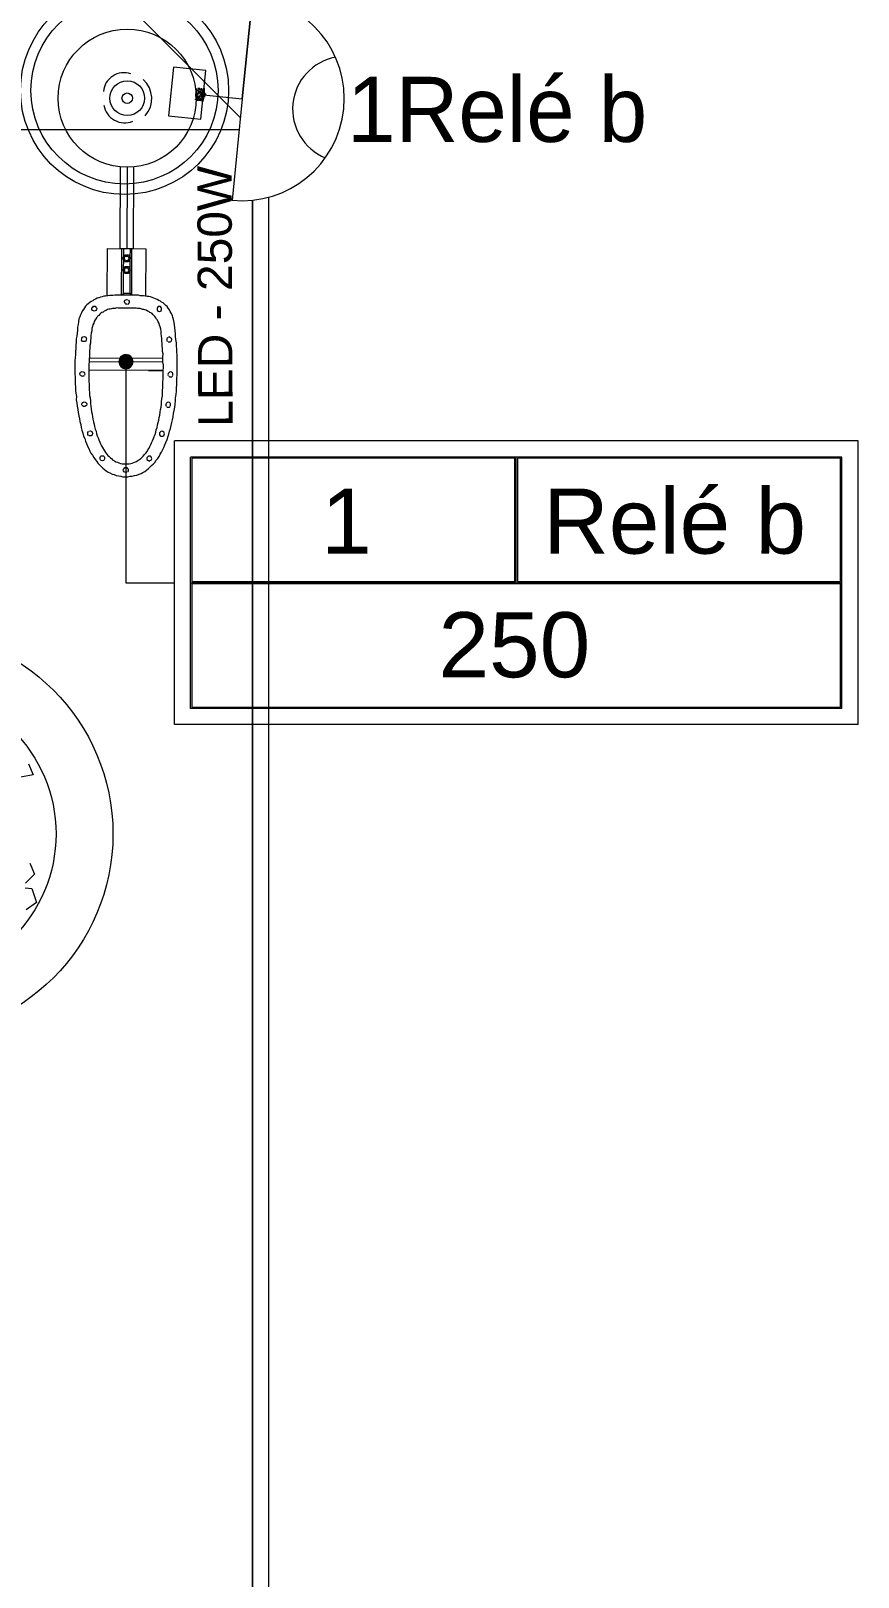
# Model space of a CAD drawing. Header units: metres. Extents: x -12 to 158, y -16 to 62.
# Drawn here: x 47.44 to 52.52, y 14.91 to 24.41 of the extents above; entities that cross this region are included whole.
import ezdxf

# ---------------------------------------------------------------- set-up
doc = ezdxf.new("R2010")
doc.units = ezdxf.units.M
doc.linetypes.add('Hidden 1_5', pattern=[0.0022, 0.0015, -0.0007])
for name, color, linetype, lineweight in [('A-ANNO-NOTE', 7, 'Continuous', 9), ('A-DETL', 7, 'Continuous', 9), ('AL_VEGETAÇÃO', 7, 'Continuous', 9), ('ARQ-PIS', 7, 'Continuous', 9), ('Dispositivos elétricos', 7, 'Continuous', 35), ('E-LITE-EQPM-IDEN', 7, 'Continuous', 9), ('E-LITE-IDEN', 7, 'Continuous', 9), ('E-POWR-CNDT', 7, 'Continuous', 18), ('Espelho e Módulo', 7, 'Continuous', 9), ('G-ANNO-TEXT', 7, 'Continuous', 9), ('LD_Luminárias', 7, 'Continuous', 9)]:
    doc.layers.add(name, color=color, linetype=linetype, lineweight=lineweight)
doc.layers.add('BASE ELETRICO__dwg', color=7, linetype='Continuous', lineweight=9, true_color=0x767676)
doc.styles.add('Arial_2', font='arial.ttf', dxfattribs={"height": 0.210954})
doc.styles.add('Arial_3', font='arial.ttf', dxfattribs={"height": 0.4})
doc.styles.add('Century Gothic_2', font='GOTHIC.TTF', dxfattribs={"height": 0.4})

# ---------------------------------------------------------------- blocks, each defined once
blk = doc.blocks.new('BASE ELETRICO__dwg-8227098-PLANTA BAIXA - PLANTA GERAL')
at = {"color": 252, "lineweight": 9, "true_color": 0x8e8e8e}
blk.add_line((47.6358, 23.3871), (47.6358, 7.92), dxfattribs=at)
at = {"color": 252, "lineweight": 9, "true_color": 0x8e8e8e, "flags": 128}
blk.add_lwpolyline([(47.462, 23.8756), (46.0358, 25.3018), (46.0358, 31.2886), (47.5358, 32.7886)], dxfattribs=at)
blk.add_lwpolyline([(47.5358, 23.3689), (47.5358, 7.92)], close=True, dxfattribs=at)
at = {"color": 252, "lineweight": 9, "true_color": 0x8e8e8e}
for centre, radius in [((46.7506, 24.043), 0.6391), ((45.4296, 19.4748), 1.25), ((45.4296, 19.4748), 0.9)]:
    blk.add_circle(centre, radius, dxfattribs=at)
at = {"layer": 'AL_VEGETAÇÃO', "color": 252, "true_color": 0x8e8e8e, "flags": 128}
for points in [[(46.1614, 19.9066), (46.1899, 19.839), (46.1015, 19.8227)], [(46.1698, 19.2958), (46.1978, 19.2286), (46.143, 19.1719)], [(46.1406, 19.1433), (46.1815, 19.1403), (46.2095, 19.0543), (46.1465, 19.0094)]]:
    blk.add_lwpolyline(points, dxfattribs=at)
at = {"layer": 'ARQ-PIS', "color": 252, "true_color": 0x8e8e8e, "flags": 128}
blk.add_lwpolyline([(47.4547, 23.8018), (43.5358, 23.8018), (43.8326, 4.92)], dxfattribs=at)
at = {"layer": 'LD_Luminárias', "color": 252, "true_color": 0x8e8e8e}
blk.add_circle((46.7506, 24.043), 0.5748, dxfattribs=at)
blk = doc.blocks.new('PVC Corrugado Amarelo_Caixa de Octogonal 4x4 - PVC Corrugado Amarelo_Caixa de Octogonal 4x4-2829200-PLANTA BAIXA - PLANTA GERAL')
at = {"layer": 'Dispositivos elétricos', "linetype": 'Hidden 1_5', "lineweight": 9, "true_color": 0xffff00}
h = blk.add_hatch(color=2, dxfattribs=at)
h.paths.add_polyline_path([(0, -0.0435), (0.0148, -0.0405), (0.0253, -0.0349), (0.0358, -0.0242), (0.0377, -0.0217), (0.0423, -0.0093), (0.0435, 0), (0.0405, 0.0148), (0.0358, 0.0242), (0.0242, 0.0358), (0.0148, 0.0405), (0.0093, 0.0423), (-0.0082, 0.0424), (-0.0113, 0.042), (-0.0242, 0.0358), (-0.0358, 0.0242), (-0.0405, 0.0148), (-0.0424, 0.0082), (-0.0435, 0), (-0.0405, -0.0148), (-0.0346, -0.0258), (-0.0242, -0.0358), (-0.0217, -0.0377), (-0.0082, -0.0424)])
h.paths.add_polyline_path([(0.0148, -0.0358), (-0.0153, -0.0353), (-0.0358, -0.0142), (-0.0353, 0.0153), (-0.0148, 0.0358), (0.016, 0.0346), (0.0358, 0.0148), (0.0346, -0.016), (0.016, -0.0346)])
blk.add_hatch(color=2, dxfattribs=at).paths.add_polyline_path([(-0.0148, -0.0358), (0.0148, -0.0358), (0.0358, -0.0148), (0.0358, 0.0148), (0.0148, 0.0358), (-0.0148, 0.0358), (-0.0358, 0.0148), (-0.0358, -0.0148)])
at = {"layer": 'Dispositivos elétricos', "lineweight": 9}
for p, q in [((-0.0148, 0.0358), (-0.0358, 0.0148)), ((-0.0358, 0.0148), (-0.0358, -0.0148)), ((0.0148, 0.0358), (-0.0148, 0.0358)), ((0.0358, 0.0148), (0.0148, 0.0358)), ((0.0358, -0.0148), (0.0358, 0.0148)), ((-0.0358, -0.0148), (-0.0148, -0.0358)), ((-0.0148, -0.0358), (0.0148, -0.0358)), ((0.0148, -0.0358), (0.0358, -0.0148))]:
    blk.add_line(p, q, dxfattribs=at)
for start, end in [(360, 180), (180, 360)]:
    blk.add_arc((0, 0), 0.0435, start, end, dxfattribs=at)
blk = doc.blocks.new('1_g_ Sensor de Presença_Conjunto 4x2 - a_Sensor de presença-V24-PLANTA BAIXA - PLANTA GERAL')
at = {"layer": 'Espelho e Módulo', "true_color": 0xfbfbfb}
for points in [[(0.0395, 0.002), (-0.0143, 0.004), (-0.0392, 0), (0.0395, 0.0008)], [(0, 0.0117), (-0.0091, 0.0074), (0, 0.0074), (0, 0.0101)], [(0.0091, 0.0074), (0.0063, 0.0104), (0, 0.0101), (0, 0.0074), (0.0066, 0.0074)]]:
    blk.add_hatch(color=7, dxfattribs=at).paths.add_polyline_path(points)
at = {"layer": 'A-DETL', "linetype": 'Hidden 1_5'}
for points, knots in [([(-0.0129, 0.0048), (-0.0129, 0.0048), (-0.0129, 0.0048), (-0.0128, 0.0048), (-0.0127, 0.0048), (-0.0127, 0.0048)], [0.4999566, 0.4999566, 0.4999566, 0.4999566, 0.51388889, 0.54861111, 0.55555556, 0.55555556, 0.55555556, 0.55555556]), ([(0.0129, 0.0048), (0.0129, 0.0048), (0.0129, 0.0048), (0.0128, 0.0048), (0.0127, 0.0048), (0.0127, 0.0048)], [0.5000434, 0.5000434, 0.5000434, 0.5000434, 0.51388889, 0.54861111, 0.55555556, 0.55555556, 0.55555556, 0.55555556])]:
    blk.add_open_spline(points, degree=3, knots=knots, dxfattribs=at)
at = {"layer": 'Espelho e Módulo'}
for p, q in [((-0.0395, 0), (0, 0)), ((-0.0129, 0.0074), (-0.0091, 0.0074)), ((0, 0.0074), (0.0129, 0.0074)), ((0, 0), (0.0395, 0)), ((0.0395, 0), (0.0395, 0.002))]:
    blk.add_line(p, q, dxfattribs=at)
at = {"layer": 'Espelho e Módulo', "flags": 128}
blk.add_lwpolyline([(-0.0073, 0.0116), (-0.0065, 0.012), (-0.0057, 0.0123), (-0.0049, 0.0126), (-0.004, 0.0129), (-0.0032, 0.0132), (-0.0023, 0.0134), (-0.0015, 0.0136), (-0.0006, 0.0138), (0, 0.0138)], dxfattribs=at)
at = {"layer": 'Espelho e Módulo'}
blk.add_arc((0, -0.2479), 0.253, 81.03018, 98.96982, dxfattribs=at)
for points, knots in [([(-0.0129, 0.0048), (-0.0129, 0.0048), (-0.0129, 0.0048), (-0.0128, 0.0048), (-0.0124, 0.0048), (-0.0117, 0.0049), (-0.0108, 0.0049), (-0.0096, 0.005), (-0.0079, 0.005), (-0.006, 0.0051), (-0.0048, 0.0051), (-0.0044, 0.0051)], [0.4999566, 0.4999566, 0.4999566, 0.4999566, 0.5138889, 0.5486111, 0.5833333, 0.6527778, 0.6875, 0.7222222, 0.7916667, 0.8611111, 0.8888889, 0.8888889, 0.8888889, 0.8888889]), ([(0.0129, 0.0048), (0.0129, 0.0048), (0.0129, 0.0048), (0.0128, 0.0048), (0.0124, 0.0048), (0.0116, 0.0049), (0.01, 0.0049), (0.008, 0.005), (0.006, 0.0051), (0.0048, 0.0051), (0.0044, 0.0051)], [0.5000434, 0.5000434, 0.5000434, 0.5000434, 0.5138889, 0.5486111, 0.5833333, 0.6527778, 0.7222222, 0.7916667, 0.8611111, 0.8888889, 0.8888889, 0.8888889, 0.8888889])]:
    blk.add_open_spline(points, degree=3, knots=knots, dxfattribs=at)
blk = doc.blocks.new('PVC Corrugado Amarelo_Caixa de Luz 4x2 - PVC Corrugado Amarelo_Caixa de Luz 4x2-V25-PLANTA BAIXA - PLANTA GERAL')
at = {"layer": 'E-POWR-CNDT', "linetype": 'Hidden 1_5', "lineweight": 9, "true_color": 0xffff00}
for points in [[(-0.0345, 0.0058), (-0.031, 0.0061), (-0.033, 0.0475), (-0.0345, 0.0471), (-0.0348, 0.0324), (-0.0345, 0.0107)], [(-0.031, 0.0028), (0, 0.0039), (-0.0009, 0.0058), (-0.031, 0.0058)], [(0, 0.0028), (0.031, 0.0031), (0.0289, 0.0058), (0, 0.0039)], [(0.031, 0.0058), (0.0345, 0.0061), (0.0329, 0.0473), (0.031, 0.0405), (0.031, 0.0073)]]:
    blk.add_hatch(color=2, dxfattribs=at).paths.add_polyline_path(points)
h = blk.add_hatch(color=2, dxfattribs=at)
h.paths.add_polyline_path([(-0.031, 0), (0.031, 0), (0.0307, 0.0028), (-0.031, 0.0008)])
h.paths.add_polyline_path([(0.031, 0.0058), (0.03, 0.0389), (0.0275, 0.025), (0.0307, 0.0073)])
h.paths.add_polyline_path([(-0.031, 0.0058), (0.0277, 0.007), (0.0049, 0.0178), (0.0026, 0.0243), (0.0039, 0.0306), (0.0078, 0.0351), (0.0118, 0.0371), (0.0199, 0.0364), (0.0249, 0.0325), (0.0279, 0.0315), (0.031, 0.0475), (-0.031, 0.0475), (-0.031, 0.0087)])
h.paths.add_polyline_path([(-0.031, 0.0058), (-0.018, 0.0155), (-0.0237, 0.02), (-0.0247, 0.0276), (-0.02, 0.0337), (-0.0124, 0.0347), (0.0023, 0.0282), (-0.0005, 0.026), (0, 0.0242), (0.0006, 0.0219), (-0.0045, 0.0203), (-0.0079, 0.0179), (-0.0184, 0.0123), (-0.024, 0.0094)])
h.paths.add_polyline_path([(0.015, 0.0125), (0.0305, 0.0078), (0.0256, 0.0185), (0.0193, 0.0134), (0.0157, 0.0126)])
h = blk.add_hatch(color=2, dxfattribs=at)
h.paths.add_polyline_path([(-0.0247, 0.0224), (-0.0149, 0.0151), (-0.005, 0.025), (-0.0127, 0.0344), (-0.0177, 0.0339), (-0.0237, 0.03), (-0.0246, 0.023)])
h.paths.add_polyline_path([(0.0029, 0.0218), (0.0096, 0.0147), (0.0174, 0.0135), (0.0244, 0.0182), (0.0256, 0.0301), (0.0213, 0.0358), (0.007, 0.0336), (0.0029, 0.0248), (0.0029, 0.0232)])
h = blk.add_hatch(color=2, dxfattribs=at)
h.paths.add_polyline_path([(-0.0247, 0.0224), (-0.02, 0.0163), (-0.0203, 0.0181), (-0.0244, 0.0221)])
h.paths.add_polyline_path([(-0.0053, 0.0224), (-0.0025, 0.025), (-0.0049, 0.0275), (-0.0065, 0.0302), (-0.005, 0.0246), (-0.0052, 0.0234)])
h.paths.add_polyline_path([(-0.0173, 0.0137), (-0.0124, 0.0153), (-0.0029, 0.0218), (-0.0047, 0.0224), (-0.0073, 0.0209), (-0.0154, 0.0148)])
h = blk.add_hatch(color=2, dxfattribs=at)
h.paths.add_polyline_path([(-0.0029, 0.0282), (-0.0025, 0.0278), (-0.0028, 0.0282)])
h.paths.add_polyline_path([(-0.0034, 0.0294), (-0.002, 0.0284), (-0.0031, 0.0294)])
h.paths.add_polyline_path([(-0.0027, 0.0267), (-0.0025, 0.025), (-0.0027, 0.0267)])
h.paths.add_polyline_path([(0.031, 0.0058), (0.0182, 0.0129), (0.0256, 0.0184), (0.028, 0.0178), (0.0306, 0.0073)])
h.paths.add_polyline_path([(0.0271, 0.0282), (0.0216, 0.0356), (0.0263, 0.0292)])
h.paths.add_polyline_path([(0.0062, 0.0162), (0.0151, 0.0117), (0.0307, 0.0073), (0.0287, 0.0315), (0.0238, 0.0162), (0.0135, 0.0131), (0.0066, 0.016)])
h.paths.add_polyline_path([(0.0034, 0.0294), (0.0061, 0.0323), (0.0038, 0.0303)])
at = {"layer": 'A-DETL', "linetype": 'Hidden 1_5'}
for p, q in [((-0.037, 0.0058), (-0.0371, 0.0058)), ((-0.037, 0.0058), (-0.0371, 0.0058)), ((-0.0371, 0.0028), (-0.037, 0.0028)), ((-0.0371, 0.0028), (-0.037, 0.0028)), ((-0.0355, 0.0375), (-0.0355, 0.0371)), ((-0.0355, 0.0375), (-0.0355, 0.0371)), ((-0.0355, 0.0129), (-0.0355, 0.0125)), ((-0.0355, 0.0129), (-0.0355, 0.0125)), ((-0.0345, 0.0475), (-0.035, 0.0475)), ((0.035, 0.0475), (0.0345, 0.0475)), ((0.0355, 0.0371), (0.0355, 0.0375)), ((0.0355, 0.0371), (0.0355, 0.0375)), ((0.0355, 0.0125), (0.0355, 0.0129)), ((0.0355, 0.0125), (0.0355, 0.0129)), ((0.0371, 0.0058), (0.037, 0.0058)), ((0.037, 0.0028), (0.0371, 0.0028))]:
    blk.add_line(p, q, dxfattribs=at)
at = {"layer": 'E-POWR-CNDT', "lineweight": 9}
for p, q in [((-0.0371, 0.0058), (-0.0395, 0.0058)), ((-0.0371, 0.0058), (-0.0395, 0.0058)), ((-0.0395, 0.0028), (-0.0371, 0.0028)), ((-0.0395, 0.0028), (-0.0371, 0.0028)), ((-0.031, 0.0058), (-0.0371, 0.0058)), ((-0.0342, 0.0058), (-0.0371, 0.0058)), ((-0.0371, 0.0028), (-0.0327, 0.0028)), ((-0.0371, 0.0028), (-0.031, 0.0028)), ((-0.0355, 0.0375), (-0.0355, 0.025)), ((-0.0355, 0.0375), (-0.0355, 0.0282)), ((-0.0355, 0.035), (-0.0355, 0.0276)), ((-0.0355, 0.025), (-0.0355, 0.0125)), ((-0.0355, 0.0224), (-0.0355, 0.015)), ((-0.0355, 0.0187), (-0.0355, 0.0125)), ((-0.031, 0.0475), (-0.035, 0.0475)), ((-0.035, 0.0276), (-0.035, 0.0347)), ((-0.035, 0.0276), (-0.035, 0.0347)), ((-0.035, 0.0282), (-0.035, 0.0338)), ((-0.035, 0.025), (-0.035, 0.0338)), ((-0.035, 0.0312), (-0.035, 0.0338)), ((-0.035, 0.0282), (-0.035, 0.0338)), ((-0.035, 0.0125), (-0.035, 0.025)), ((-0.035, 0.015), (-0.035, 0.0224)), ((-0.035, 0.0125), (-0.035, 0.0187)), ((-0.031, 0.0058), (-0.035, 0.0058)), ((-0.0345, 0.0058), (-0.035, 0.0058)), ((-0.035, 0.0028), (-0.031, 0.0028)), ((-0.035, 0.0028), (-0.033, 0.0028)), ((0, 0.0058), (-0.031, 0.0058)), ((-0.031, 0.0028), (0, 0.0028)), ((-0.0113, 0.048), (-0.016, 0.048)), ((0, 0.048), (-0.0125, 0.048)), ((-0.0121, 0.048), (-0.0125, 0.048)), ((-0.0062, 0.048), (-0.0088, 0.048)), ((0.0125, 0.048), (0, 0.048)), ((0.031, 0.0058), (0, 0.0058)), ((0, 0.0028), (0.031, 0.0028)), ((0.0113, 0.048), (0.008, 0.048)), ((0.0125, 0.048), (0.0121, 0.048)), ((0.016, 0.048), (0.0139, 0.048)), ((0.035, 0.0475), (0.031, 0.0475)), ((0.035, 0.0058), (0.031, 0.0058)), ((0.0371, 0.0058), (0.031, 0.0058)), ((0.031, 0.0028), (0.035, 0.0028)), ((0.031, 0.0028), (0.0371, 0.0028)), ((0.035, 0.0347), (0.035, 0.03)), ((0.035, 0.0338), (0.035, 0.025)), ((0.035, 0.0338), (0.035, 0.0312)), ((0.035, 0.0218), (0.035, 0.0125)), ((0.035, 0.02), (0.035, 0.015)), ((0.035, 0.0162), (0.035, 0.0125)), ((0.035, 0.0142), (0.035, 0.0129)), ((0.0355, 0.025), (0.0355, 0.0375)), ((0.0355, 0.0312), (0.0355, 0.0375)), ((0.0355, 0.03), (0.0355, 0.035)), ((0.0355, 0.0125), (0.0355, 0.0218)), ((0.0355, 0.015), (0.0355, 0.02)), ((0.0355, 0.0125), (0.0355, 0.0162)), ((0.0395, 0.0058), (0.0371, 0.0058)), ((0.0371, 0.0028), (0.0395, 0.0028))]:
    blk.add_line(p, q, dxfattribs=at)
blk = doc.blocks.new('Tag de Luminárias de Teto 3 - Tag de Luminárias de Teto 3-3493737-PLANTA BAIXA - PLANTA GERAL')
at = {"layer": 'E-LITE-EQPM-IDEN'}
for p, q in [((-0.0105, -0.004361), (-0.0105, 0.004361)), ((0.0105, 0.004361), (-0.0105, 0.004361)), ((0.0105, -0.004361), (0.0105, 0.004361)), ((0.01, 0.003861), (-0.01, 0.003861)), ((-0.01, -0.003861), (-0.01, 0.003861)), ((-0.000039, 0.003822), (-0.009961, 0.003822)), ((-0.009961, 0.003822), (-0.009961, 0.000039)), ((-0.000039, 0.000039), (-0.000039, 0.003822)), ((0, 0), (0, 0.003861)), ((0.000039, 0.003822), (0.000039, 0.000039)), ((0.009961, 0.003822), (0.000039, 0.003822)), ((0.009961, 0.000039), (0.009961, 0.003822)), ((0.01, -0.003861), (0.01, 0.003861)), ((-0.01, 0), (0.01, 0)), ((-0.009961, 0.000039), (-0.000039, 0.000039)), ((0.000039, 0.000039), (0.009961, 0.000039)), ((0.009961, -0.000039), (-0.009961, -0.000039)), ((-0.009961, -0.000039), (-0.009961, -0.003822)), ((0.009961, -0.003822), (0.009961, -0.000039)), ((0.01, -0.003861), (-0.01, -0.003861)), ((-0.009961, -0.003822), (0.009961, -0.003822)), ((0.0105, -0.004361), (-0.0105, -0.004361))]:
    blk.add_line(p, q, dxfattribs=at)

msp = doc.modelspace()

# ---------------------------------------------------------------- linework, layer by layer
at = {"layer": 'A-ANNO-NOTE'}
for p, q in [((48.8024, 24.6159), (48.7402, 23.9924)), ((48.7402, 23.9924), (48.8024, 24.6159)), ((48.3173, 24.1853), (48.2875, 23.8868)), ((48.5163, 24.1655), (48.3173, 24.1853)), ((48.4865, 23.867), (48.5163, 24.1655)), ((48.5014, 24.0162), (48.7402, 23.9924)), ((48.7402, 23.9924), (48.678, 23.3689)), ((48.7402, 23.9924), (48.678, 23.3689)), ((48.2875, 23.8868), (48.4865, 23.867))]:
    msp.add_line(p, q, dxfattribs=at)
for centre, radius, start, end in [((48.7402, 23.9924), 0.6266, 264.30169, 84.30169), ((48.7402, 23.9924), 0.6266, 264.30169, 84.30169), ((49.3748, 23.9291), 0.325, 101.08723, 247.51614)]:
    msp.add_arc(centre, radius, start, end, dxfattribs=at)
at = {"layer": 'A-DETL'}
for p, q in [((47.9906, 23.0712), (47.9914, 23.573)), ((48.0324, 23.5709), (48.0316, 23.0709)), ((48.0731, 23.0707), (48.0739, 23.5733)), ((47.9111, 22.7807), (47.9129, 23.0717)), ((47.9129, 23.0717), (48.1477, 23.0702)), ((48.0728, 23.0707), (47.9903, 23.0712)), ((47.9979, 22.7853), (47.9997, 23.0711)), ((47.9997, 23.0711), (48.0609, 23.0708)), ((48.007, 23.0124), (48.0147, 23.0225)), ((48.0145, 22.9996), (48.007, 23.0124)), ((48.0117, 22.946), (48.012, 23.0073)), ((48.0121, 23.0175), (48.0124, 23.0711)), ((48.0124, 23.0711), (48.0507, 23.0708)), ((48.0196, 22.9893), (48.0145, 22.9996)), ((48.0147, 23.0225), (48.0199, 23.0327)), ((48.0172, 23.0123), (48.0198, 23.02)), ((48.0197, 23.0047), (48.0172, 23.0123)), ((48.0298, 22.9893), (48.0196, 22.9893)), ((48.0222, 22.997), (48.0197, 23.0047)), ((48.0198, 23.02), (48.0224, 23.0251)), ((48.0199, 23.0327), (48.0301, 23.0327)), ((48.0298, 22.9969), (48.0222, 22.997)), ((48.0224, 23.0251), (48.03, 23.025)), ((48.0375, 22.9969), (48.0298, 22.9969)), ((48.04, 22.9892), (48.0298, 22.9893)), ((48.03, 23.025), (48.0377, 23.025)), ((48.0301, 23.0327), (48.0403, 23.0326)), ((48.0401, 23.0045), (48.0375, 22.9969)), ((48.0377, 23.025), (48.0402, 23.0198)), ((48.0477, 22.9994), (48.04, 22.9892)), ((48.0452, 23.0122), (48.0401, 23.0045)), ((48.0402, 23.0198), (48.0452, 23.0122)), ((48.0403, 23.0326), (48.0479, 23.0223)), ((48.0529, 23.0121), (48.0477, 22.9994)), ((48.0479, 23.0223), (48.0529, 23.0121)), ((48.0503, 23.007), (48.0499, 22.9458)), ((48.0507, 23.0708), (48.0504, 23.0172)), ((48.0609, 23.0708), (48.0592, 22.7849)), ((48.1477, 23.0702), (48.1459, 22.7793)), ((48.0065, 22.9384), (48.0142, 22.9511)), ((48.0141, 22.9281), (48.0065, 22.9384)), ((48.0107, 22.7954), (48.0116, 22.9332)), ((48.0191, 22.9179), (48.0141, 22.9281)), ((48.0142, 22.9511), (48.0194, 22.9613)), ((48.0167, 22.9383), (48.0193, 22.946)), ((48.0192, 22.9332), (48.0167, 22.9383)), ((48.0294, 22.9178), (48.0191, 22.9179)), ((48.0217, 22.9255), (48.0192, 22.9332)), ((48.0193, 22.946), (48.0219, 22.9536)), ((48.0194, 22.9613), (48.0296, 22.9612)), ((48.0294, 22.9255), (48.0217, 22.9255)), ((48.0219, 22.9536), (48.0296, 22.9536)), ((48.0371, 22.9254), (48.0294, 22.9255)), ((48.0396, 22.9178), (48.0294, 22.9178)), ((48.0296, 22.9612), (48.0398, 22.9611)), ((48.0296, 22.9536), (48.0372, 22.9535)), ((48.0397, 22.9331), (48.0371, 22.9254)), ((48.0372, 22.9535), (48.0397, 22.9458)), ((48.0473, 22.9279), (48.0396, 22.9178)), ((48.0397, 22.9458), (48.0448, 22.9381)), ((48.0448, 22.9381), (48.0397, 22.9331)), ((48.0398, 22.9611), (48.0474, 22.9509)), ((48.0524, 22.9381), (48.0473, 22.9279)), ((48.0474, 22.9509), (48.0524, 22.9381)), ((48.0499, 22.9356), (48.049, 22.7952)), ((47.7703, 22.7076), (47.7651, 22.6974)), ((47.778, 22.7178), (47.7703, 22.7076)), ((47.7857, 22.7254), (47.778, 22.7178)), ((47.7934, 22.733), (47.7857, 22.7254)), ((47.8037, 22.7406), (47.7934, 22.733)), ((47.8114, 22.7456), (47.8037, 22.7406)), ((47.8216, 22.7507), (47.8114, 22.7456)), ((47.8162, 22.7073), (47.8214, 22.7124)), ((47.8162, 22.7022), (47.8162, 22.7073)), ((47.8214, 22.7124), (47.8265, 22.7175)), ((47.8293, 22.7557), (47.8216, 22.7507)), ((47.8265, 22.7175), (47.8316, 22.7174)), ((47.8395, 22.7608), (47.8293, 22.7557)), ((47.8316, 22.7174), (47.8367, 22.7174)), ((47.8367, 22.7174), (47.8418, 22.7123)), ((47.8498, 22.7658), (47.8395, 22.7608)), ((47.8418, 22.7123), (47.8443, 22.7071)), ((47.8443, 22.7071), (47.8468, 22.702)), ((47.86, 22.7683), (47.8498, 22.7658)), ((47.8702, 22.7733), (47.86, 22.7683)), ((47.8805, 22.7758), (47.8702, 22.7733)), ((47.8907, 22.7783), (47.8805, 22.7758)), ((47.9009, 22.7782), (47.8907, 22.7783)), ((47.9137, 22.7807), (47.9009, 22.7782)), ((47.9239, 22.7832), (47.9137, 22.7807)), ((47.9341, 22.7831), (47.9239, 22.7832)), ((47.9443, 22.7831), (47.9341, 22.7831)), ((47.9571, 22.7856), (47.9443, 22.7831)), ((47.9673, 22.7855), (47.9571, 22.7856)), ((47.9668, 22.7064), (47.9591, 22.7039)), ((47.977, 22.7063), (47.9668, 22.7064)), ((47.9775, 22.7854), (47.9673, 22.7855)), ((47.9847, 22.7063), (47.977, 22.7063)), ((47.9877, 22.7854), (47.9775, 22.7854)), ((47.9923, 22.7062), (47.9847, 22.7063)), ((47.9979, 22.7853), (47.9877, 22.7854)), ((48, 22.7062), (47.9923, 22.7062)), ((47.9979, 22.7853), (48.0107, 22.7954)), ((48.0081, 22.7852), (47.9979, 22.7853)), ((48.0592, 22.7849), (47.9979, 22.7853)), ((48.0076, 22.7061), (48, 22.7062)), ((48.0158, 22.7954), (48.0056, 22.7853)), ((48.0153, 22.7061), (48.0076, 22.7061)), ((48.0183, 22.7852), (48.0081, 22.7852)), ((48.049, 22.7952), (48.0107, 22.7954)), ((48.028, 22.706), (48.0153, 22.7061)), ((48.0155, 22.7444), (48.0181, 22.7495)), ((48.018, 22.7392), (48.0155, 22.7444)), ((48.0206, 22.7341), (48.018, 22.7392)), ((48.0181, 22.7495), (48.0207, 22.7545)), ((48.0285, 22.7851), (48.0183, 22.7852)), ((48.0256, 22.729), (48.0206, 22.7341)), ((48.0207, 22.7545), (48.0258, 22.7571)), ((48.0307, 22.729), (48.0256, 22.729)), ((48.0258, 22.7571), (48.0309, 22.7596)), ((48.0434, 22.7059), (48.028, 22.706)), ((48.0387, 22.7851), (48.0285, 22.7851)), ((48.0384, 22.7289), (48.0307, 22.729)), ((48.0309, 22.7596), (48.0386, 22.757)), ((48.041, 22.734), (48.0384, 22.7289)), ((48.0489, 22.785), (48.0387, 22.7851)), ((48.0461, 22.7391), (48.041, 22.734)), ((48.0411, 22.7544), (48.0462, 22.7493)), ((48.051, 22.7059), (48.0434, 22.7059)), ((48.0462, 22.7493), (48.0461, 22.7442)), ((48.0461, 22.7442), (48.0461, 22.7391)), ((48.0592, 22.7849), (48.0489, 22.785)), ((48.049, 22.7952), (48.0592, 22.7849)), ((48.0587, 22.7058), (48.051, 22.7059)), ((48.0541, 22.7952), (48.0643, 22.7849)), ((48.0663, 22.7058), (48.0587, 22.7058)), ((48.0694, 22.7849), (48.0592, 22.7849)), ((48.074, 22.7057), (48.0663, 22.7058)), ((48.0796, 22.7848), (48.0694, 22.7849)), ((48.0816, 22.7057), (48.074, 22.7057)), ((48.0923, 22.7847), (48.0796, 22.7848)), ((48.0893, 22.7056), (48.0816, 22.7057)), ((48.0969, 22.703), (48.0893, 22.7056)), ((48.1025, 22.7847), (48.0923, 22.7847)), ((48.1127, 22.782), (48.1025, 22.7847)), ((48.1229, 22.782), (48.1127, 22.782)), ((48.1331, 22.7819), (48.1229, 22.782)), ((48.1459, 22.7793), (48.1331, 22.7819)), ((48.1561, 22.7767), (48.1459, 22.7793)), ((48.1663, 22.7766), (48.1561, 22.7767)), ((48.1765, 22.774), (48.1663, 22.7766)), ((48.1867, 22.7714), (48.1765, 22.774)), ((48.1969, 22.7662), (48.1867, 22.7714)), ((48.207, 22.7636), (48.1969, 22.7662)), ((48.2172, 22.7584), (48.207, 22.7636)), ((48.2195, 22.7099), (48.2169, 22.7048)), ((48.2169, 22.7048), (48.2169, 22.6997)), ((48.2274, 22.7533), (48.2172, 22.7584)), ((48.2246, 22.715), (48.2195, 22.7099)), ((48.2297, 22.715), (48.2246, 22.715)), ((48.2376, 22.7481), (48.2274, 22.7533)), ((48.2374, 22.7149), (48.2297, 22.715)), ((48.2424, 22.7098), (48.2374, 22.7149)), ((48.2452, 22.7429), (48.2376, 22.7481)), ((48.245, 22.7047), (48.2424, 22.7098)), ((48.2449, 22.6996), (48.245, 22.7047)), ((48.2554, 22.7378), (48.2452, 22.7429)), ((48.263, 22.7301), (48.2554, 22.7378)), ((48.2706, 22.7224), (48.263, 22.7301)), ((48.2782, 22.7147), (48.2706, 22.7224)), ((48.2858, 22.7044), (48.2782, 22.7147)), ((48.2934, 22.6942), (48.2858, 22.7044)), ((47.734, 22.621), (47.7314, 22.6057)), ((47.7367, 22.6389), (47.734, 22.621)), ((47.7419, 22.6516), (47.7367, 22.6389)), ((47.7471, 22.6644), (47.7419, 22.6516)), ((47.7522, 22.6771), (47.7471, 22.6644)), ((47.7574, 22.6873), (47.7522, 22.6771)), ((47.7651, 22.6974), (47.7574, 22.6873)), ((47.8162, 22.6971), (47.8162, 22.7022)), ((47.8212, 22.692), (47.8162, 22.6971)), ((47.8263, 22.6894), (47.8212, 22.692)), ((47.8284, 22.6128), (47.8232, 22.6026)), ((47.8314, 22.6868), (47.8263, 22.6894)), ((47.831, 22.623), (47.8284, 22.6128)), ((47.8362, 22.6332), (47.831, 22.623)), ((47.8365, 22.6893), (47.8314, 22.6868)), ((47.8413, 22.6408), (47.8362, 22.6332)), ((47.8417, 22.6918), (47.8365, 22.6893)), ((47.8465, 22.6484), (47.8413, 22.6408)), ((47.8442, 22.6969), (47.8417, 22.6918)), ((47.8468, 22.702), (47.8442, 22.6969)), ((47.8516, 22.656), (47.8465, 22.6484)), ((47.8593, 22.6611), (47.8516, 22.656)), ((47.8645, 22.6687), (47.8593, 22.6611)), ((47.8722, 22.6738), (47.8645, 22.6687)), ((47.8773, 22.6789), (47.8722, 22.6738)), ((47.885, 22.6814), (47.8773, 22.6789)), ((47.8927, 22.6864), (47.885, 22.6814)), ((47.8978, 22.6889), (47.8927, 22.6864)), ((47.9055, 22.694), (47.8978, 22.6889)), ((47.9131, 22.6965), (47.9055, 22.694)), ((47.9208, 22.699), (47.9131, 22.6965)), ((47.9285, 22.699), (47.9208, 22.699)), ((47.9361, 22.7015), (47.9285, 22.699)), ((47.9438, 22.704), (47.9361, 22.7015)), ((47.9515, 22.7039), (47.9438, 22.704)), ((47.9591, 22.7039), (47.9515, 22.7039)), ((48.1046, 22.703), (48.0969, 22.703)), ((48.1122, 22.7029), (48.1046, 22.703)), ((48.1199, 22.7003), (48.1122, 22.7029)), ((48.1275, 22.6977), (48.1199, 22.7003)), ((48.1352, 22.6977), (48.1275, 22.6977)), ((48.1428, 22.6951), (48.1352, 22.6977)), ((48.1505, 22.6925), (48.1428, 22.6951)), ((48.1581, 22.6873), (48.1505, 22.6925)), ((48.1657, 22.6847), (48.1581, 22.6873)), ((48.1734, 22.6796), (48.1657, 22.6847)), ((48.1784, 22.677), (48.1734, 22.6796)), ((48.1861, 22.6718), (48.1784, 22.677)), ((48.1911, 22.6667), (48.1861, 22.6718)), ((48.1987, 22.659), (48.1911, 22.6667)), ((48.2038, 22.6539), (48.1987, 22.659)), ((48.2089, 22.6462), (48.2038, 22.6539)), ((48.2139, 22.6385), (48.2089, 22.6462)), ((48.219, 22.6308), (48.2139, 22.6385)), ((48.2169, 22.6997), (48.2168, 22.6946)), ((48.2168, 22.6946), (48.2194, 22.6895)), ((48.224, 22.6206), (48.219, 22.6308)), ((48.2194, 22.6895), (48.2244, 22.6869)), ((48.2291, 22.6103), (48.224, 22.6206)), ((48.2244, 22.6869), (48.2295, 22.6843)), ((48.2316, 22.6001), (48.2291, 22.6103)), ((48.2295, 22.6843), (48.2372, 22.6868)), ((48.2372, 22.6868), (48.2423, 22.6894)), ((48.2423, 22.6894), (48.2449, 22.6945)), ((48.2449, 22.6945), (48.2449, 22.6996)), ((48.2984, 22.6839), (48.2934, 22.6942)), ((48.3035, 22.6737), (48.2984, 22.6839)), ((48.3111, 22.6609), (48.3035, 22.6737)), ((48.3135, 22.6481), (48.3111, 22.6609)), ((48.3185, 22.6353), (48.3135, 22.6481)), ((48.321, 22.6174), (48.3185, 22.6353)), ((48.3234, 22.6021), (48.321, 22.6174)), ((47.7206, 22.5165), (47.7205, 22.4961)), ((47.7233, 22.5343), (47.7206, 22.5165)), ((47.7259, 22.5522), (47.7233, 22.5343)), ((47.7286, 22.57), (47.7259, 22.5522)), ((47.7287, 22.5879), (47.7286, 22.57)), ((47.7314, 22.6057), (47.7287, 22.5879)), ((47.7537, 22.5086), (47.7538, 22.5163)), ((47.7538, 22.5214), (47.7564, 22.5265)), ((47.7538, 22.5163), (47.7538, 22.5214)), ((47.7564, 22.5265), (47.7615, 22.529)), ((47.7615, 22.529), (47.7692, 22.5315)), ((47.7692, 22.5315), (47.7743, 22.5289)), ((47.7743, 22.5289), (47.7794, 22.5263)), ((47.7794, 22.5263), (47.7819, 22.5212)), ((47.7844, 22.5161), (47.7818, 22.5085)), ((47.7819, 22.5212), (47.7844, 22.5161)), ((47.81, 22.521), (47.8073, 22.5057)), ((47.8101, 22.5364), (47.81, 22.521)), ((47.8127, 22.5517), (47.8101, 22.5364)), ((47.8154, 22.5669), (47.8127, 22.5517)), ((47.8206, 22.5924), (47.8154, 22.5797)), ((47.8154, 22.5797), (47.8154, 22.5669)), ((47.8232, 22.6026), (47.8206, 22.5924)), ((48.2366, 22.5899), (48.2316, 22.6001)), ((48.2391, 22.5771), (48.2366, 22.5899)), ((48.2415, 22.5643), (48.2391, 22.5771)), ((48.2415, 22.549), (48.2415, 22.5643)), ((48.2439, 22.5337), (48.2415, 22.549)), ((48.2464, 22.5183), (48.2439, 22.5337)), ((48.2463, 22.503), (48.2464, 22.5183)), ((48.2821, 22.5232), (48.277, 22.5182)), ((48.277, 22.5182), (48.277, 22.5131)), ((48.2924, 22.5283), (48.2847, 22.5258)), ((48.2975, 22.5257), (48.2924, 22.5283)), ((48.3025, 22.5231), (48.2975, 22.5257)), ((48.3051, 22.518), (48.3025, 22.5231)), ((48.3076, 22.5129), (48.3051, 22.518)), ((48.3259, 22.5842), (48.3234, 22.6021)), ((48.3283, 22.5663), (48.3259, 22.5842)), ((48.3308, 22.5485), (48.3283, 22.5663)), ((48.3307, 22.5306), (48.3308, 22.5485)), ((48.3331, 22.5127), (48.3307, 22.5306)), ((47.7149, 22.4195), (47.7148, 22.4017)), ((47.715, 22.44), (47.7149, 22.4195)), ((47.7177, 22.4578), (47.715, 22.44)), ((47.7178, 22.4782), (47.7177, 22.4578)), ((47.7205, 22.4961), (47.7178, 22.4782)), ((47.7563, 22.5035), (47.7537, 22.5086)), ((47.7614, 22.5009), (47.7563, 22.5035)), ((47.769, 22.5009), (47.7614, 22.5009)), ((47.7741, 22.5008), (47.769, 22.5009)), ((47.7792, 22.5034), (47.7741, 22.5008)), ((47.7818, 22.5085), (47.7792, 22.5034)), ((47.8017, 22.4267), (47.8016, 22.4088)), ((47.8018, 22.442), (47.8017, 22.4267)), ((47.8045, 22.4598), (47.8018, 22.442)), ((47.8046, 22.4751), (47.8045, 22.4598)), ((47.8072, 22.4904), (47.8046, 22.4751)), ((47.8073, 22.5057), (47.8072, 22.4904)), ((48.2487, 22.4877), (48.2463, 22.503)), ((48.2486, 22.4724), (48.2487, 22.4877)), ((48.2511, 22.4571), (48.2486, 22.4724)), ((48.251, 22.4392), (48.2511, 22.4571)), ((48.2534, 22.4239), (48.251, 22.4392)), ((48.2533, 22.406), (48.2534, 22.4239)), ((48.277, 22.5131), (48.2769, 22.5054)), ((48.2769, 22.5054), (48.282, 22.5003)), ((48.2845, 22.4977), (48.2922, 22.4976)), ((48.2922, 22.4976), (48.2973, 22.4976)), ((48.2973, 22.4976), (48.3024, 22.5001)), ((48.3024, 22.5001), (48.305, 22.5052)), ((48.305, 22.5052), (48.3076, 22.5129)), ((48.3355, 22.4923), (48.3331, 22.5127)), ((48.3354, 22.4744), (48.3355, 22.4923)), ((48.3378, 22.454), (48.3354, 22.4744)), ((48.3377, 22.4361), (48.3378, 22.454)), ((48.3402, 22.4157), (48.3377, 22.4361)), ((47.7119, 22.3404), (47.7117, 22.32)), ((47.712, 22.3609), (47.7119, 22.3404)), ((47.7121, 22.3813), (47.712, 22.3609)), ((47.7148, 22.4017), (47.7121, 22.3813)), ((47.7985, 22.3246), (47.7984, 22.3067)), ((47.7987, 22.3425), (47.7985, 22.3246)), ((48.2528, 22.3218), (47.7985, 22.3246)), ((47.7988, 22.3603), (47.7987, 22.3425)), ((47.7989, 22.3756), (47.7988, 22.3603)), ((47.799, 22.3935), (47.7989, 22.3756)), ((47.7989, 22.3782), (48.2531, 22.3754)), ((47.8016, 22.4088), (47.799, 22.3935)), ((47.8016, 22.4011), (48.2533, 22.3984)), ((48.2531, 22.3728), (48.2532, 22.3907)), ((48.2556, 22.355), (48.2531, 22.3728)), ((48.2532, 22.3907), (48.2533, 22.406)), ((48.2554, 22.3218), (48.2555, 22.3396)), ((48.2555, 22.3396), (48.2556, 22.355)), ((48.3395, 22.3162), (48.3397, 22.3366)), ((48.3397, 22.3366), (48.3398, 22.357)), ((48.3398, 22.357), (48.3399, 22.3774)), ((48.3399, 22.3774), (48.34, 22.3953)), ((48.34, 22.3953), (48.3402, 22.4157)), ((47.7117, 22.32), (47.7116, 22.3022)), ((47.7116, 22.3022), (47.7141, 22.2817)), ((47.7139, 22.2613), (47.7138, 22.2409)), ((47.7138, 22.2409), (47.7162, 22.2205)), ((47.7141, 22.2817), (47.7139, 22.2613)), ((47.7423, 22.302), (47.7448, 22.3071)), ((47.7448, 22.2943), (47.7423, 22.302)), ((47.7448, 22.3071), (47.7474, 22.3122)), ((47.7524, 22.2866), (47.7473, 22.2917)), ((47.7474, 22.3122), (47.7525, 22.3147)), ((47.7575, 22.2866), (47.7524, 22.2866)), ((47.7525, 22.3147), (47.7577, 22.3172)), ((47.7626, 22.2865), (47.7575, 22.2866)), ((47.7577, 22.3172), (47.7628, 22.3146)), ((47.7677, 22.2916), (47.7626, 22.2865)), ((47.7628, 22.3146), (47.7678, 22.312)), ((47.7678, 22.312), (47.7704, 22.3069)), ((47.7729, 22.3018), (47.7703, 22.2941)), ((47.7704, 22.3069), (47.7729, 22.3018)), ((47.7982, 22.2736), (47.7981, 22.2557)), ((47.7981, 22.2557), (47.8006, 22.2378)), ((47.7983, 22.2914), (47.7982, 22.2736)), ((47.7984, 22.3067), (47.7983, 22.2914)), ((47.8006, 22.2378), (47.8005, 22.2225)), ((48.1635, 22.3223), (48.2554, 22.3218)), ((48.2522, 22.2172), (48.2523, 22.235)), ((48.2523, 22.235), (48.2524, 22.2529)), ((48.2524, 22.2529), (48.255, 22.2682)), ((48.255, 22.2682), (48.2551, 22.2861)), ((48.2551, 22.2861), (48.2553, 22.3039)), ((48.2553, 22.3039), (48.2554, 22.3218)), ((48.2859, 22.3037), (48.2833, 22.2986)), ((48.2833, 22.2986), (48.2858, 22.291)), ((48.2885, 22.3088), (48.2859, 22.3037)), ((48.2883, 22.2884), (48.2934, 22.2833)), ((48.2936, 22.3113), (48.2885, 22.3088)), ((48.2934, 22.2833), (48.2985, 22.2832)), ((48.2987, 22.3139), (48.2936, 22.3113)), ((48.2985, 22.2832), (48.3062, 22.2832)), ((48.3063, 22.3113), (48.2987, 22.3139)), ((48.3062, 22.2832), (48.3113, 22.2883)), ((48.3114, 22.3087), (48.3063, 22.3113)), ((48.3139, 22.3036), (48.3114, 22.3087)), ((48.3139, 22.2984), (48.3139, 22.3036)), ((48.3139, 22.2908), (48.3139, 22.2984)), ((48.3364, 22.2166), (48.339, 22.2345)), ((48.339, 22.2345), (48.3392, 22.2549)), ((48.3392, 22.2549), (48.3393, 22.2753)), ((48.3393, 22.2753), (48.3394, 22.2957)), ((48.3394, 22.2957), (48.3395, 22.3162)), ((47.7162, 22.2205), (47.7161, 22.2001)), ((47.7161, 22.2001), (47.7186, 22.1822)), ((47.7186, 22.1822), (47.721, 22.1617)), ((47.721, 22.1617), (47.7209, 22.1413)), ((47.7209, 22.1413), (47.7233, 22.1209)), ((47.8005, 22.2225), (47.8004, 22.2046)), ((47.8004, 22.2046), (47.8028, 22.1868)), ((47.8028, 22.1868), (47.8027, 22.1689)), ((47.8027, 22.1689), (47.8051, 22.1536)), ((47.8051, 22.1536), (47.8076, 22.1357)), ((47.8076, 22.1357), (47.8075, 22.1204)), ((48.244, 22.1304), (48.2466, 22.1483)), ((48.2466, 22.1483), (48.2493, 22.1661)), ((48.2493, 22.1661), (48.2494, 22.184)), ((48.2494, 22.184), (48.2495, 22.1993)), ((48.2495, 22.1993), (48.2522, 22.2172)), ((48.3281, 22.1146), (48.3308, 22.135)), ((48.3308, 22.135), (48.3309, 22.1554)), ((48.3309, 22.1554), (48.3336, 22.1758)), ((48.3336, 22.1758), (48.3363, 22.1962)), ((48.3363, 22.1962), (48.3364, 22.2166)), ((47.7233, 22.1209), (47.7257, 22.103)), ((47.7257, 22.103), (47.7307, 22.0826)), ((47.7307, 22.0826), (47.7331, 22.0647)), ((47.7331, 22.0647), (47.7356, 22.0443)), ((47.7356, 22.0443), (47.7406, 22.0264)), ((47.7539, 22.1156), (47.7565, 22.1207)), ((47.7564, 22.1079), (47.7539, 22.1156)), ((47.7565, 22.1207), (47.759, 22.1258)), ((47.764, 22.1002), (47.7589, 22.1054)), ((47.759, 22.1258), (47.7642, 22.1283)), ((47.7691, 22.1002), (47.764, 22.1002)), ((47.7642, 22.1283), (47.7693, 22.1308)), ((47.7742, 22.1002), (47.7691, 22.1002)), ((47.7693, 22.1308), (47.7744, 22.1282)), ((47.7793, 22.1052), (47.7742, 22.1002)), ((47.7744, 22.1282), (47.7795, 22.1257)), ((47.7844, 22.1078), (47.7793, 22.1052)), ((47.7795, 22.1257), (47.7845, 22.1205)), ((47.7845, 22.1154), (47.7844, 22.1078)), ((47.7845, 22.1205), (47.7845, 22.1154)), ((47.8075, 22.1204), (47.8099, 22.1025)), ((47.8099, 22.1025), (47.8124, 22.0872)), ((47.8124, 22.0872), (47.8148, 22.0693)), ((47.8148, 22.0693), (47.8173, 22.054)), ((47.8173, 22.054), (47.8198, 22.0386)), ((48.2306, 22.0335), (48.2333, 22.0488)), ((48.2333, 22.0488), (48.2359, 22.0667)), ((48.2359, 22.0667), (48.2386, 22.082)), ((48.2386, 22.082), (48.2412, 22.0973)), ((48.2412, 22.0973), (48.2439, 22.1151)), ((48.2439, 22.1151), (48.244, 22.1304)), ((48.272, 22.1175), (48.2694, 22.1124)), ((48.2694, 22.1124), (48.2719, 22.1047)), ((48.2746, 22.1226), (48.272, 22.1175)), ((48.2744, 22.1022), (48.2795, 22.097)), ((48.2797, 22.1251), (48.2746, 22.1226)), ((48.2795, 22.097), (48.2846, 22.097)), ((48.2848, 22.1276), (48.2797, 22.1251)), ((48.2846, 22.097), (48.2923, 22.097)), ((48.2924, 22.125), (48.2848, 22.1276)), ((48.2923, 22.097), (48.2974, 22.102)), ((48.2975, 22.1225), (48.2924, 22.125)), ((48.3, 22.1173), (48.2975, 22.1225)), ((48.3, 22.1122), (48.3, 22.1173)), ((48.3, 22.1046), (48.3, 22.1122)), ((48.3149, 22.0381), (48.3175, 22.0585)), ((48.3175, 22.0585), (48.3228, 22.0764)), ((48.3228, 22.0764), (48.3254, 22.0968)), ((48.3254, 22.0968), (48.3281, 22.1146)), ((47.7406, 22.0264), (47.743, 22.0085)), ((47.743, 22.0085), (47.748, 21.9906)), ((47.748, 21.9906), (47.7504, 21.9727)), ((47.7504, 21.9727), (47.7554, 21.9548)), ((47.7554, 21.9548), (47.7604, 21.9369)), ((47.7911, 21.9418), (47.7962, 21.9469)), ((47.7988, 21.9494), (47.8065, 21.9519)), ((47.8065, 21.9519), (47.8115, 21.9494)), ((47.8115, 21.9494), (47.8166, 21.9468)), ((47.8166, 21.9468), (47.8192, 21.9417)), ((47.8198, 22.0386), (47.8222, 22.0233)), ((47.8222, 22.0233), (47.8272, 22.008)), ((47.8272, 22.008), (47.8297, 21.9926)), ((47.8297, 21.9926), (47.8321, 21.9773)), ((47.8321, 21.9773), (47.8371, 21.962)), ((47.8371, 21.962), (47.8422, 21.9492)), ((47.8422, 21.9492), (47.8446, 21.9338)), ((48.2044, 21.9291), (48.2096, 21.9443)), ((48.2096, 21.9443), (48.2123, 21.9571)), ((48.2123, 21.9571), (48.2175, 21.9724)), ((48.2175, 21.9724), (48.2201, 21.9877)), ((48.2201, 21.9877), (48.2228, 22.003)), ((48.2228, 22.003), (48.228, 22.0182)), ((48.228, 22.0182), (48.2306, 22.0335)), ((48.2403, 21.9467), (48.2352, 21.9442)), ((48.248, 21.9492), (48.2403, 21.9467)), ((48.253, 21.9466), (48.248, 21.9492)), ((48.2581, 21.944), (48.253, 21.9466)), ((48.2887, 21.9311), (48.2939, 21.9489)), ((48.2939, 21.9489), (48.2991, 21.9668)), ((48.2991, 21.9668), (48.3043, 21.9846)), ((48.3043, 21.9846), (48.307, 22.0024)), ((48.307, 22.0024), (48.3122, 22.0203)), ((48.3122, 22.0203), (48.3149, 22.0381)), ((47.7604, 21.9369), (47.7654, 21.919)), ((47.7654, 21.919), (47.773, 21.9037)), ((47.773, 21.9037), (47.778, 21.8883)), ((47.778, 21.8883), (47.783, 21.873)), ((47.783, 21.873), (47.7906, 21.8576)), ((47.7906, 21.8576), (47.7981, 21.8422)), ((47.791, 21.9291), (47.7911, 21.9367)), ((47.7961, 21.9239), (47.791, 21.9291)), ((47.7911, 21.9367), (47.7911, 21.9418)), ((47.8063, 21.9213), (47.7986, 21.9214)), ((47.8114, 21.9213), (47.8063, 21.9213)), ((47.8165, 21.9238), (47.8114, 21.9213)), ((47.8191, 21.9289), (47.8165, 21.9238)), ((47.8217, 21.9365), (47.8191, 21.9289)), ((47.8192, 21.9417), (47.8217, 21.9365)), ((47.8446, 21.9338), (47.8497, 21.921)), ((47.8497, 21.921), (47.8547, 21.9083)), ((47.8547, 21.9083), (47.8597, 21.8955)), ((47.8597, 21.8955), (47.8647, 21.8827)), ((47.8647, 21.8827), (47.8698, 21.8724)), ((47.8698, 21.8724), (47.8748, 21.8596)), ((47.8748, 21.8596), (47.8824, 21.8494)), ((47.8824, 21.8494), (47.8874, 21.8391)), ((48.1682, 21.8451), (48.1734, 21.8552)), ((48.1734, 21.8552), (48.1786, 21.868)), ((48.1786, 21.868), (48.1837, 21.8782)), ((48.1837, 21.8782), (48.1889, 21.8909)), ((48.1889, 21.8909), (48.1941, 21.9036)), ((48.1941, 21.9036), (48.1993, 21.9163)), ((48.1993, 21.9163), (48.2044, 21.9291)), ((48.2326, 21.934), (48.2325, 21.9263)), ((48.2325, 21.9263), (48.235, 21.9212)), ((48.2352, 21.9442), (48.2326, 21.9391)), ((48.2326, 21.9391), (48.2326, 21.934)), ((48.235, 21.9212), (48.2401, 21.9186)), ((48.2401, 21.9186), (48.2478, 21.9186)), ((48.2478, 21.9186), (48.2529, 21.9186)), ((48.2524, 21.8369), (48.2576, 21.8496)), ((48.2529, 21.9186), (48.258, 21.9211)), ((48.2576, 21.8496), (48.2653, 21.8649)), ((48.258, 21.9211), (48.2606, 21.9262)), ((48.2607, 21.9389), (48.2581, 21.944)), ((48.2606, 21.9262), (48.2632, 21.9338)), ((48.2632, 21.9338), (48.2607, 21.9389)), ((48.2653, 21.8649), (48.2705, 21.8802)), ((48.2705, 21.8802), (48.2783, 21.898)), ((48.2783, 21.898), (48.2835, 21.9133)), ((48.2835, 21.9133), (48.2887, 21.9311)), ((47.7981, 21.8422), (47.8031, 21.8269)), ((47.8031, 21.8269), (47.8107, 21.8141)), ((47.8107, 21.8141), (47.8208, 21.8013)), ((47.8208, 21.8013), (47.8284, 21.7885)), ((47.8284, 21.7885), (47.836, 21.7757)), ((47.836, 21.7757), (47.8461, 21.7628)), ((47.8461, 21.7628), (47.8537, 21.7526)), ((47.8666, 21.778), (47.8667, 21.7831)), ((47.8692, 21.7729), (47.8666, 21.778)), ((47.8667, 21.7882), (47.8693, 21.7933)), ((47.8667, 21.7831), (47.8667, 21.7882)), ((47.8742, 21.7703), (47.8692, 21.7729)), ((47.8693, 21.7933), (47.8744, 21.7984)), ((47.8793, 21.7677), (47.8742, 21.7703)), ((47.8744, 21.7984), (47.8795, 21.7984)), ((47.887, 21.7702), (47.8793, 21.7677)), ((47.8795, 21.7984), (47.8872, 21.7983)), ((47.8921, 21.7728), (47.887, 21.7702)), ((47.8872, 21.7983), (47.8922, 21.7932)), ((47.8874, 21.8391), (47.895, 21.8289)), ((47.8947, 21.7778), (47.8921, 21.7728)), ((47.8922, 21.7932), (47.8948, 21.7881)), ((47.8948, 21.7881), (47.8947, 21.783)), ((47.8947, 21.783), (47.8947, 21.7778)), ((47.895, 21.8289), (47.9001, 21.8187)), ((47.9001, 21.8187), (47.9077, 21.8084)), ((47.9077, 21.8084), (47.9153, 21.8007)), ((47.9153, 21.8007), (47.9229, 21.793)), ((47.9229, 21.793), (47.9305, 21.7853)), ((47.9305, 21.7853), (47.9381, 21.7801)), ((47.9381, 21.7801), (47.9457, 21.7724)), ((47.9457, 21.7724), (47.9559, 21.7673)), ((47.9559, 21.7673), (47.9635, 21.7621)), ((47.9635, 21.7621), (47.9737, 21.7595)), ((47.9737, 21.7595), (47.9813, 21.7543)), ((47.9813, 21.7543), (47.9915, 21.7517)), ((48.063, 21.7538), (48.0732, 21.7563)), ((48.0732, 21.7563), (48.0835, 21.7614)), ((48.0835, 21.7614), (48.0911, 21.7639)), ((48.0911, 21.7639), (48.1014, 21.7715)), ((48.1014, 21.7715), (48.1091, 21.7765)), ((48.1091, 21.7765), (48.1168, 21.7816)), ((48.1168, 21.7816), (48.1245, 21.7892)), ((48.1245, 21.7892), (48.1322, 21.7968)), ((48.1322, 21.7968), (48.1399, 21.807)), ((48.1399, 21.807), (48.1476, 21.8146)), ((48.1476, 21.8146), (48.1553, 21.8247)), ((48.1551, 21.7865), (48.155, 21.7813)), ((48.155, 21.7813), (48.155, 21.7762)), ((48.155, 21.7762), (48.1601, 21.7711)), ((48.1602, 21.7915), (48.1551, 21.7865)), ((48.1553, 21.8247), (48.1605, 21.8349)), ((48.1601, 21.7711), (48.1652, 21.7685)), ((48.1653, 21.7966), (48.1602, 21.7915)), ((48.1605, 21.8349), (48.1682, 21.8451)), ((48.1652, 21.7685), (48.1703, 21.7659)), ((48.1705, 21.7966), (48.1653, 21.7966)), ((48.1703, 21.7659), (48.1754, 21.7685)), ((48.1756, 21.7965), (48.1705, 21.7966)), ((48.1754, 21.7685), (48.1805, 21.771)), ((48.1806, 21.7914), (48.1756, 21.7965)), ((48.1805, 21.771), (48.1831, 21.7761)), ((48.1832, 21.7863), (48.1806, 21.7914)), ((48.1831, 21.7761), (48.1857, 21.7812)), ((48.1857, 21.7812), (48.1832, 21.7863)), ((48.1931, 21.7479), (48.2034, 21.7581)), ((48.2034, 21.7581), (48.2111, 21.7708)), ((48.2111, 21.7708), (48.2214, 21.7809)), ((48.2214, 21.7809), (48.2291, 21.7937)), ((48.2291, 21.7937), (48.2369, 21.8089)), ((48.2369, 21.8089), (48.2446, 21.8216)), ((48.2446, 21.8216), (48.2524, 21.8369)), ((47.8537, 21.7526), (47.8639, 21.7423)), ((47.8639, 21.7423), (47.874, 21.732)), ((47.874, 21.732), (47.8842, 21.7218)), ((47.8842, 21.7218), (47.8943, 21.714)), ((47.8943, 21.714), (47.9045, 21.7063)), ((47.9045, 21.7063), (47.9172, 21.6986)), ((47.9172, 21.6986), (47.9274, 21.6934)), ((47.9274, 21.6934), (47.9401, 21.6857)), ((47.9401, 21.6857), (47.9528, 21.6831)), ((47.9528, 21.6831), (47.9655, 21.6779)), ((47.9655, 21.6779), (47.9808, 21.6752)), ((47.9808, 21.6752), (47.9936, 21.6726)), ((47.9915, 21.7517), (48.0017, 21.7491)), ((47.9936, 21.6726), (48.0063, 21.67)), ((48.0017, 21.7491), (48.0119, 21.7491)), ((48.0063, 21.67), (48.0216, 21.6699)), ((48.0091, 21.7108), (48.0117, 21.7159)), ((48.0117, 21.7057), (48.0091, 21.7108)), ((48.0117, 21.7159), (48.0143, 21.721)), ((48.0142, 21.7005), (48.0117, 21.7057)), ((48.0119, 21.7491), (48.0221, 21.749)), ((48.0193, 21.698), (48.0142, 21.7005)), ((48.0143, 21.721), (48.0194, 21.726)), ((48.0244, 21.6954), (48.0193, 21.698)), ((48.0194, 21.726), (48.0245, 21.726)), ((48.0216, 21.6699), (48.037, 21.6698)), ((48.0221, 21.749), (48.0323, 21.7489)), ((48.032, 21.6979), (48.0244, 21.6954)), ((48.0245, 21.726), (48.0322, 21.726)), ((48.0322, 21.726), (48.0347, 21.7208)), ((48.0323, 21.7489), (48.0451, 21.7488)), ((48.0397, 21.7055), (48.0346, 21.7004)), ((48.0347, 21.7208), (48.0398, 21.7157)), ((48.037, 21.6698), (48.0523, 21.6722)), ((48.0398, 21.7106), (48.0397, 21.7055)), ((48.0398, 21.7157), (48.0398, 21.7106)), ((48.0451, 21.7488), (48.0553, 21.7513)), ((48.0523, 21.6722), (48.065, 21.6722)), ((48.0553, 21.7513), (48.063, 21.7538)), ((48.065, 21.6722), (48.0778, 21.6772)), ((48.0778, 21.6772), (48.0932, 21.6796)), ((48.0932, 21.6796), (48.106, 21.6847)), ((48.106, 21.6847), (48.1188, 21.6897)), ((48.1188, 21.6897), (48.129, 21.6947)), ((48.129, 21.6947), (48.1418, 21.7023)), ((48.1418, 21.7023), (48.1521, 21.7099)), ((48.1521, 21.7099), (48.1623, 21.7175)), ((48.1623, 21.7175), (48.1726, 21.7276)), ((48.1726, 21.7276), (48.1829, 21.7378)), ((48.1829, 21.7378), (48.1931, 21.7479))]:
    msp.add_line(p, q, dxfattribs=at)
for radius in [0.4245, 0.1071, 0.0321]:
    msp.add_circle((48.0336, 23.9954), radius, dxfattribs=at)
for centre, radius, start, end in [((48.0139, 24.024), 0.1277, 71.31838, 174.05436), ((48.0252, 23.9928), 0.159, 318.38501, 47.58485), ((48.0184, 23.9729), 0.129, 188.83282, 292.83351)]:
    msp.add_arc(centre, radius, start, end, dxfattribs=at)
at = {"layer": 'E-LITE-EQPM-IDEN'}
for p, q in [((48.026, 22.3333), (48.026, 21.0187)), ((48.026, 21.0187), (48.3232, 21.0187))]:
    msp.add_line(p, q, dxfattribs=at)

# ---------------------------------------------------------------- block references
at = {"layer": 'A-DETL', "linetype": 'Hidden 1_5'}
for name, rotation in [('PVC Corrugado Amarelo_Caixa de Luz 4x2 - PVC Corrugado Amarelo_Caixa de Luz 4x2-V25-PLANTA BAIXA - PLANTA GERAL', 84.30168514563117), ('1_g_ Sensor de Presença_Conjunto 4x2 - a_Sensor de presença-V24-PLANTA BAIXA - PLANTA GERAL', 264.3016851456321)]:
    msp.add_blockref(name, (48.5014, 24.0162), dxfattribs=dict(at, rotation=rotation))
at = {"layer": 'BASE ELETRICO__dwg', "color": 252, "true_color": 0x8e8e8e}
msp.add_blockref('BASE ELETRICO__dwg-8227098-PLANTA BAIXA - PLANTA GERAL', (1.2665, 0), dxfattribs=at)
at = {"layer": 'Dispositivos elétricos', "lineweight": 9}
msp.add_blockref('PVC Corrugado Amarelo_Caixa de Octogonal 4x4 - PVC Corrugado Amarelo_Caixa de Octogonal 4x4-2829200-PLANTA BAIXA - PLANTA GERAL', (48.026, 22.3768), dxfattribs=at)
at = {"layer": 'E-LITE-EQPM-IDEN', "xscale": 199.9999999999999, "yscale": 199.9999999999999, "zscale": 199.9999999999999}
msp.add_blockref('Tag de Luminárias de Teto 3 - Tag de Luminárias de Teto 3-3493737-PLANTA BAIXA - PLANTA GERAL', (50.4232, 21.0187), dxfattribs=at)

# ---------------------------------------------------------------- texts
at = {"layer": 'E-LITE-EQPM-IDEN', "char_height": 0.4, "attachment_point": 1, "style": 'Arial_3'}
for s, insert, width in [('1', (49.2247, 21.5971), 0.38481), ('Relé b', (50.5886, 21.5971), 2.004219), ('250', (49.9458, 20.8374), 1.15443)]:
    msp.add_mtext(s, dxfattribs=dict(at, insert=insert, width=width))
at = {"layer": 'E-LITE-IDEN', "insert": (49.3842, 24.1268), "char_height": 0.4, "width": 2.501265, "attachment_point": 1, "style": 'Century Gothic_2'}
msp.add_mtext('1Relé b', dxfattribs=at)
at = {"layer": 'G-ANNO-TEXT', "insert": (48.4703, 21.9751), "char_height": 0.21095, "width": 1.875949, "attachment_point": 1, "rotation": 90.24437, "style": 'Arial_2'}
msp.add_mtext('LED - 250W', dxfattribs=at)

doc.saveas('drawing.dxf')
